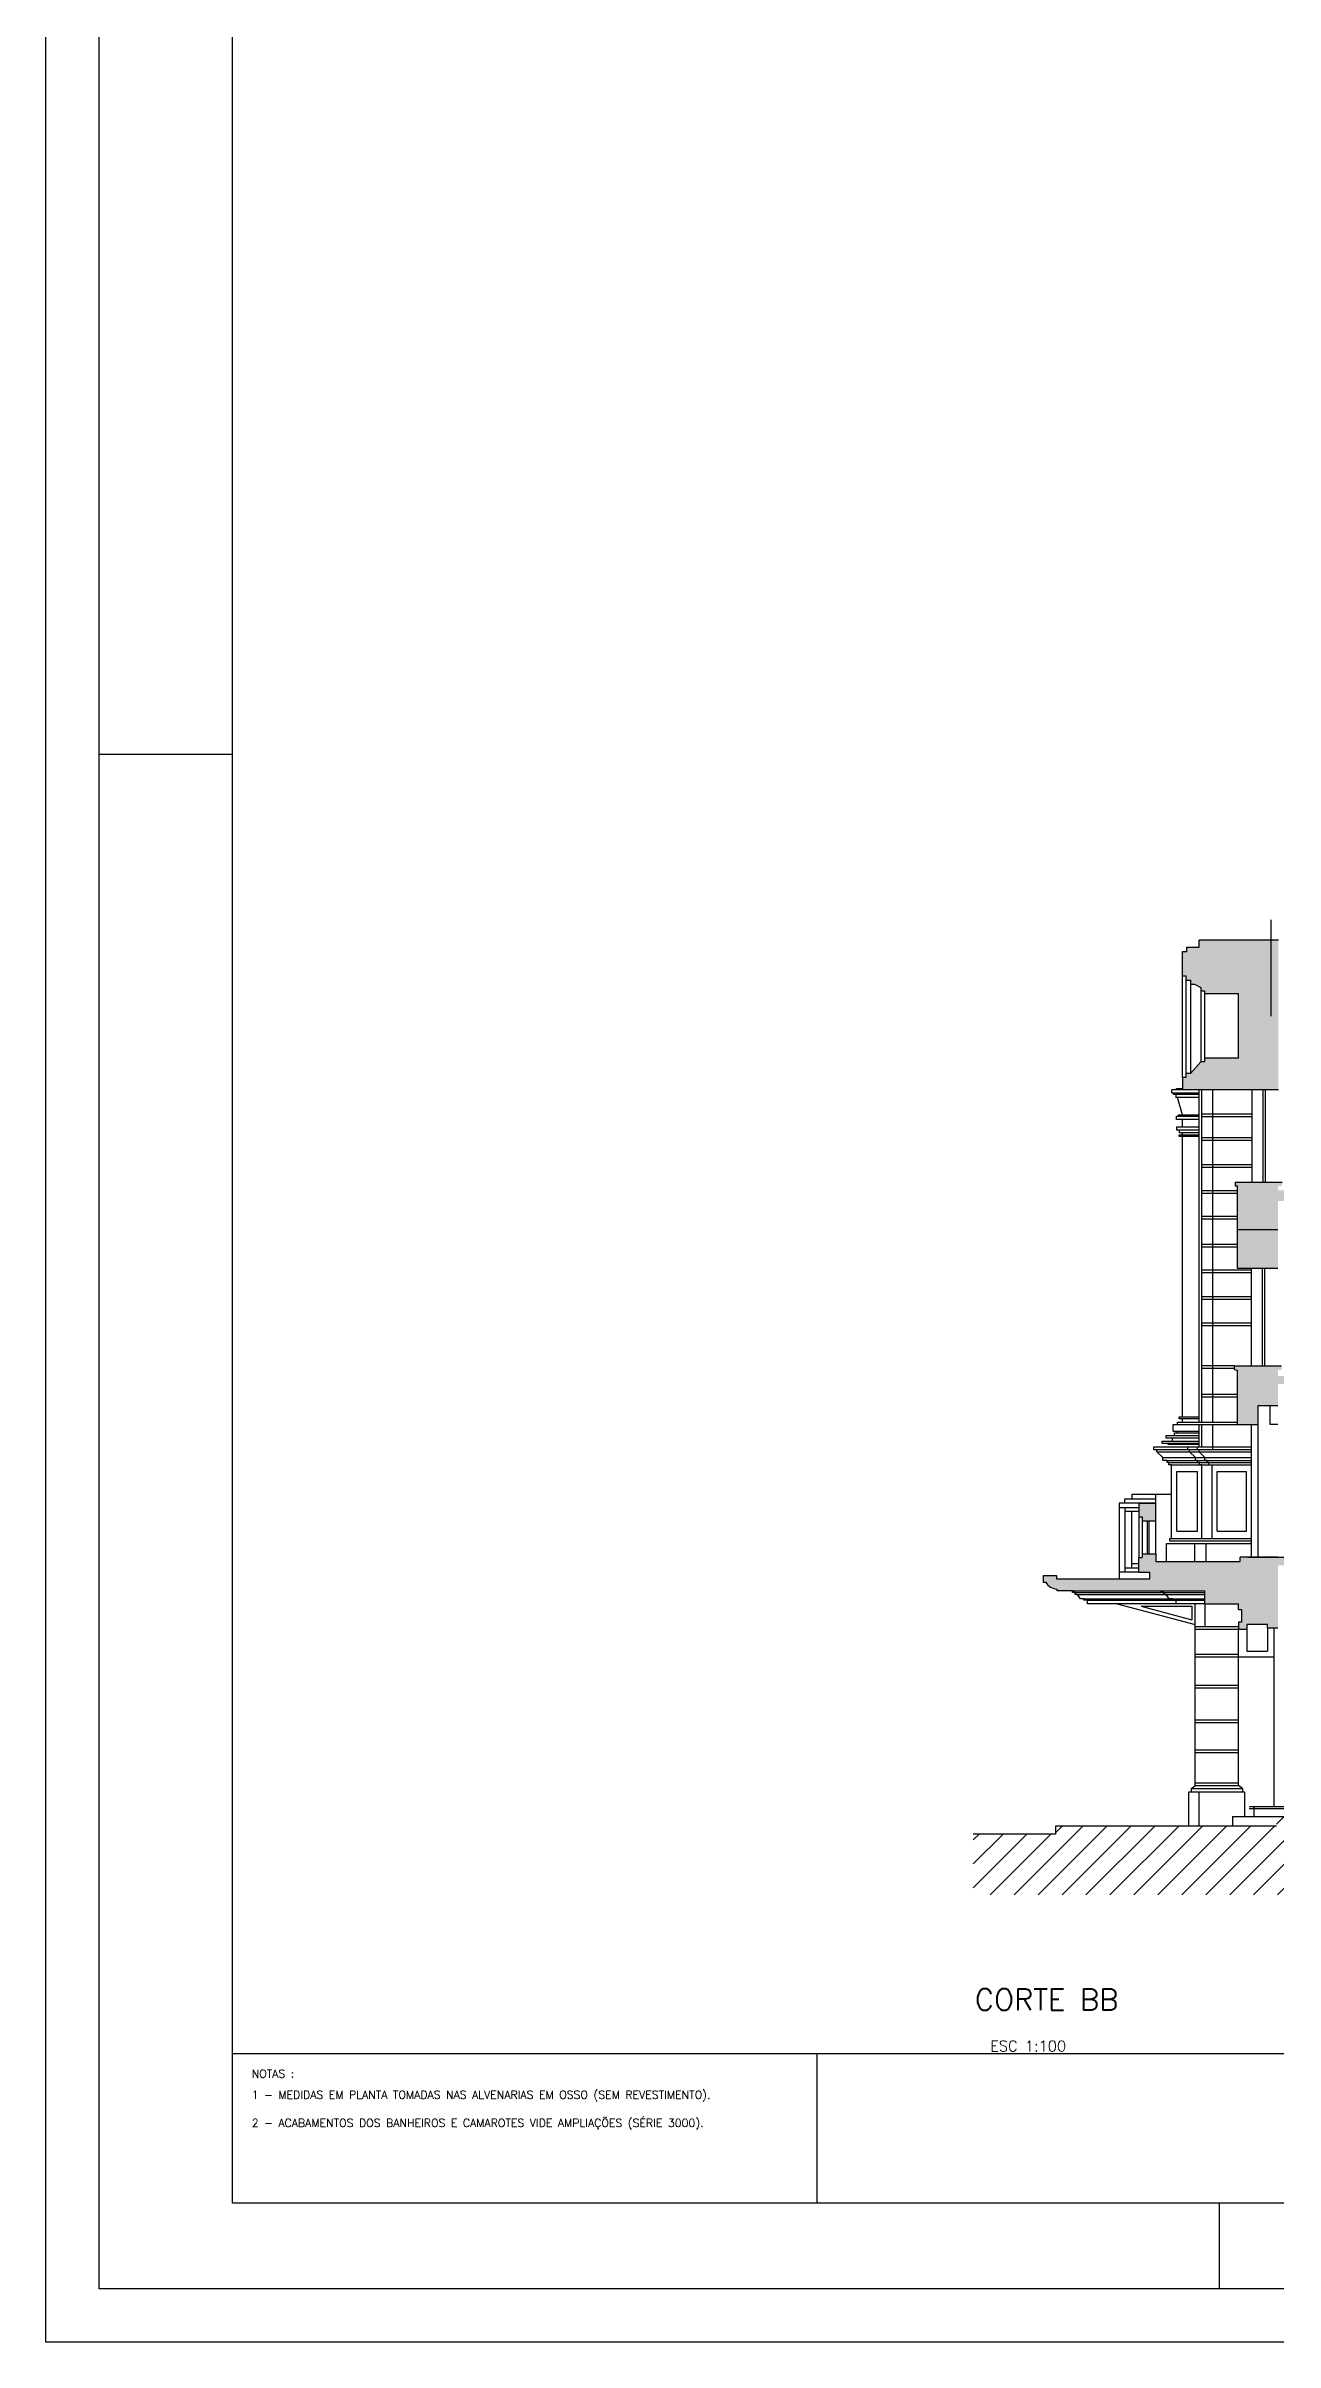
# Model space of a CAD drawing. Extents: x -14 to 107, y -33 to 53.
# Drawn here: x -13.7 to 9.35, y -33.29 to 9.76 of the extents above; entities that cross this region are included whole.
import ezdxf

# ---------------------------------------------------------------- set-up
doc = ezdxf.new("R2010")
doc.units = 0
doc.header["$LTSCALE"] = 1.5
doc.header["$MEASUREMENT"] = 0
for name, color, linetype in [('7', 7, 'CONTINUOUS'), ('A-ESTRUTURA', 4, 'CONTINUOUS'), ('A-HACHURA', 1, 'CONTINUOUS'), ('AUX', 6, 'CONTINUOUS'), ('EXISTENTE', 7, 'CONTINUOUS'), ('N-LNHVISTA', 2, 'CONTINUOUS'), ('N-TEXTO', 2, 'CONTINUOUS'), ('SOLID', 253, 'CONTINUOUS'), ('T-FOLHA', 7, 'CONTINUOUS')]:
    doc.layers.add(name, color=color, linetype=linetype)
doc.styles.add('REGUA-080', font='simplex', dxfattribs={"height": 0.15})
doc.styles.add('ROMANS', font='romans')

# ---------------------------------------------------------------- blocks, each defined once
blk = doc.blocks.new('N-1701')
at = {"layer": 'N-TEXTO', "color": 4, "style": 'ROMANS'}
blk.add_attdef('TITULO', (0, 0), '', height=0.004, dxfattribs=at)

msp = doc.modelspace()

# ---------------------------------------------------------------- hatches: boundary and pattern name
at = {"layer": 'A-HACHURA'}
h = msp.add_hatch(dxfattribs=at)
h.set_pattern_fill('ANSI31', color=256, scale=0.1, style=0)
h.set_pattern_definition([(45, (7.37518, -43.08307), (-0.2245064, 0.2245064), [])])
h.paths.add_polyline_path([(22.173, -23.432), (9.371, -23.432), (9.371, -23.612), (5.357, -23.612), (5.231, -23.739), (5.231, -23.762), (3.685, -23.762), (3.685, -24.901), (22.173, -24.901)])
at = {"layer": 'SOLID'}
for points in [[(9.41, -7.002), (7.925, -7.002), (7.925, -7.137), (7.69, -7.137), (7.69, -7.215), (7.608, -7.215), (7.608, -7.669), (7.674, -7.669), (7.674, -7.753), (7.758, -7.753), (7.758, -7.826), (7.836, -7.826), (7.956, -7.893), (7.956, -7.956), (8.024, -7.956), (8.024, -8.007), (8.66, -8.007), (8.66, -9.217), (8.024, -9.217), (8.024, -9.287), (7.956, -9.287), (7.758, -9.501), (7.674, -9.501), (7.674, -9.579), (7.608, -9.579), (7.608, -9.812), (9.41, -9.812)], [(9.398, -12.425), (8.642, -12.425), (8.642, -13.16), (9.398, -13.16)]]:
    msp.add_hatch(color=256, dxfattribs=at).paths.add_polyline_path(points)
h = msp.add_hatch(color=256, dxfattribs=at)
h.paths.add_polyline_path([(10.345, -12.12), (10.345, -11.694), (9.398, -11.694), (9.398, -11.612), (9.478, -11.612), (9.478, -11.54), (8.597, -11.54), (8.597, -11.612), (8.642, -11.612), (8.642, -12.425), (9.398, -12.425), (9.398, -11.894), (10.145, -11.894), (10.145, -12.694), (10.345, -12.694), (10.345, -12.225), (13.442, -13.21), (13.442, -15.172), (9.398, -15.172), (9.398, -15.069), (9.467, -15.053), (9.467, -14.981), (8.584, -14.981), (8.579, -14.981), (8.579, -15.053), (8.639, -15.067), (8.639, -16.089), (9.026, -16.089), (9.026, -15.73), (9.398, -15.73), (9.398, -15.322), (11.603, -15.322), (11.603, -15.972), (11.903, -15.972), (11.903, -15.322), (13.392, -15.322), (13.392, -15.872), (13.692, -15.872), (13.692, -15.172), (13.642, -15.172), (13.642, -13.274), (13.672, -13.178)])
h.paths.add_polyline_path([(11.513, -14.66), (12.594, -14.66), (12.594, -14.303), (11.513, -14.303)], flags=25)
h = msp.add_hatch(color=256, dxfattribs=at)
h.paths.add_polyline_path([(7.11, -17.556), (6.792, -17.556), (6.792, -17.816), (6.812, -17.816), (6.851, -17.816), (6.851, -17.889), (7.11, -17.889)])
h.paths.add_polyline_path([(9.398, -18.722), (11.386, -18.722), (11.386, -19.202), (11.686, -19.202), (11.686, -18.722), (12.186, -18.722), (12.186, -18.572), (8.833, -18.572), (8.689, -18.572), (8.689, -18.655), (7.11, -18.655), (7.11, -18.506), (6.851, -18.506), (6.851, -18.577), (6.792, -18.577), (6.792, -18.855), (7, -18.855), (7, -18.98), (5.251, -18.98), (5.251, -18.914), (5.004, -18.914), (5.004, -19.043), (5.049, -19.043, 0.275907), (5.259, -19.168), (5.259, -19.2), (5.547, -19.2), (8.027, -19.2), (8.027, -19.443), (8.658, -19.443), (8.658, -19.553), (8.714, -19.553), (8.714, -19.788), (8.658, -19.788), (8.658, -19.924), (8.815, -19.924), (8.815, -19.836), (9.203, -19.836), (9.203, -19.901), (9.398, -19.901)])

# ---------------------------------------------------------------- linework, layer by layer
at = {"layer": '7', "color": 82, "linetype": 'CONTINUOUS'}
for p, q in [((105.201, -27.883), (-10.199, -27.883)), ((73.887, -27.883), (-10.199, -27.883)), ((0.754, -27.883), (0.754, -30.683))]:
    msp.add_line(p, q, dxfattribs=at)
at = {"layer": 'A-ESTRUTURA'}
for p, q in [((7.608, -7.215), (7.69, -7.215)), ((7.608, -7.669), (7.608, -7.215)), ((7.69, -7.215), (7.69, -7.137)), ((7.69, -7.137), (7.925, -7.137)), ((9.41, -7.002), (7.925, -7.002)), ((7.925, -7.137), (7.925, -7.002)), ((7.608, -7.669), (7.674, -7.669)), ((7.674, -7.669), (7.674, -7.753)), ((7.674, -7.753), (7.758, -7.753)), ((7.758, -7.753), (7.758, -7.826)), ((7.758, -7.826), (7.836, -7.826)), ((7.836, -7.826), (7.956, -7.893)), ((7.956, -7.893), (7.956, -7.956)), ((7.956, -7.956), (8.024, -7.956)), ((8.024, -7.956), (8.024, -8.007)), ((8.66, -8.007), (8.024, -8.007)), ((8.66, -9.217), (8.66, -8.007)), ((7.956, -9.287), (7.758, -9.501)), ((8.024, -9.287), (7.956, -9.287)), ((8.66, -9.217), (8.024, -9.217)), ((8.024, -9.217), (8.024, -9.287)), ((7.674, -9.579), (7.608, -9.579)), ((7.608, -9.579), (7.608, -9.812)), ((9.41, -9.812), (7.608, -9.812)), ((7.674, -9.501), (7.674, -9.579)), ((7.758, -9.501), (7.68, -9.501)), ((8.597, -11.54), (9.478, -11.54)), ((8.597, -11.54), (8.597, -11.612)), ((8.597, -11.612), (8.642, -11.612)), ((8.642, -13.16), (8.642, -11.612)), ((8.642, -12.425), (9.398, -12.425)), ((9.398, -13.16), (8.642, -13.16)), ((8.579, -14.981), (8.579, -15.053)), ((8.579, -15.053), (8.639, -15.067)), ((8.584, -14.981), (9.467, -14.981)), ((8.639, -16.089), (8.639, -15.067)), ((9.026, -15.73), (9.398, -15.73)), ((9.026, -16.089), (9.026, -15.73)), ((9.026, -16.089), (8.639, -16.089)), ((6.792, -17.556), (6.792, -17.816)), ((6.792, -17.556), (7.11, -17.556)), ((6.792, -17.816), (6.812, -17.816)), ((6.812, -17.816), (6.851, -17.816)), ((6.851, -17.816), (6.851, -17.889)), ((6.851, -17.889), (7.11, -17.889)), ((6.851, -18.506), (7.11, -18.506)), ((6.851, -18.506), (6.851, -18.577)), ((7.11, -18.506), (7.11, -18.655)), ((5.004, -19.043), (5.004, -18.914)), ((5.004, -18.914), (5.251, -18.914)), ((5.251, -18.914), (5.251, -18.98)), ((6.792, -18.855), (6.792, -18.577)), ((6.792, -18.577), (6.851, -18.577)), ((6.792, -18.855), (7, -18.855)), ((7, -18.98), (7, -18.855)), ((7.11, -18.655), (8.689, -18.655)), ((8.689, -18.655), (8.689, -18.572)), ((9.398, -18.572), (8.689, -18.572)), ((8.833, -18.572), (12.186, -18.572)), ((5.049, -19.043), (5.004, -19.043)), ((5.251, -18.98), (7, -18.98)), ((5.259, -19.2), (5.259, -19.168)), ((5.547, -19.2), (5.259, -19.2)), ((5.547, -19.2), (8.027, -19.2)), ((8.027, -19.443), (8.027, -19.2)), ((8.027, -19.443), (8.658, -19.443)), ((8.658, -19.553), (8.658, -19.443)), ((8.658, -19.553), (8.714, -19.553)), ((8.714, -19.788), (8.658, -19.788)), ((8.658, -19.788), (8.658, -19.924)), ((8.714, -19.553), (8.714, -19.788)), ((8.658, -19.924), (8.815, -19.924)), ((9.203, -19.836), (8.815, -19.836)), ((8.815, -19.836), (8.815, -19.924)), ((9.203, -19.901), (9.203, -19.836)), ((9.398, -19.901), (9.203, -19.901)), ((8.545, -23.432), (8.945, -23.432)), ((8.545, -23.432), (8.545, -23.612)), ((8.859, -23.282), (22.173, -23.282)), ((8.945, -23.252), (8.945, -23.432)), ((9.371, -23.252), (8.945, -23.252))]:
    msp.add_line(p, q, dxfattribs=at)
at = {"layer": 'A-ESTRUTURA', "color": 7}
msp.add_line((5.547, -19.236), (5.547, -19.2), dxfattribs=at)
at = {"layer": 'A-ESTRUTURA', "color": 5}
for p, q in [((9.371, -23.612), (5.231, -23.612)), ((5.231, -23.612), (5.231, -23.762)), ((8.859, -23.432), (31.353, -23.432)), ((5.231, -23.762), (3.685, -23.762))]:
    msp.add_line(p, q, dxfattribs=at)
at = {"layer": 'A-ESTRUTURA'}
msp.add_arc((5.259, -18.93), 0.238, 208.3018, 270, dxfattribs=at)
at = {"layer": 'A-HACHURA'}
msp.add_line((5.231, -23.739), (5.357, -23.612), dxfattribs=at)
at = {"layer": 'EXISTENTE'}
msp.add_line((9.275, -8.427), (9.275, -6.619), dxfattribs=at)
at = {"layer": 'N-LNHVISTA', "color": 7}
for p, q in [((7.608, -9.579), (7.608, -7.669)), ((7.674, -7.753), (7.674, -9.501)), ((7.758, -7.826), (7.758, -9.501)), ((7.956, -7.956), (7.956, -9.287)), ((8.024, -8.007), (8.024, -9.217)), ((7.411, -9.868), (7.411, -9.812)), ((7.608, -9.812), (7.411, -9.812)), ((7.411, -9.868), (7.922, -9.868)), ((7.444, -9.896), (7.444, -9.868)), ((7.922, -9.896), (7.444, -9.896)), ((7.489, -9.952), (7.489, -9.896)), ((7.499, -9.814), (7.499, -9.782)), ((7.499, -9.782), (7.608, -9.782)), ((7.922, -9.95), (7.479, -9.95)), ((7.5, -10.366), (7.5, -10.302)), ((7.5, -10.302), (7.922, -10.302)), ((7.608, -10.276), (7.516, -9.95)), ((7.536, -10.302), (7.536, -10.276)), ((7.536, -10.276), (7.922, -10.276)), ((7.922, -10.366), (7.5, -10.366)), ((7.507, -10.566), (7.507, -10.502)), ((7.507, -10.502), (7.922, -10.502)), ((7.922, -10.566), (7.507, -10.566)), ((7.548, -10.682), (7.548, -10.653)), ((7.548, -10.653), (7.922, -10.653)), ((7.922, -10.682), (7.548, -10.682)), ((7.552, -10.615), (7.552, -10.566)), ((7.922, -10.615), (7.552, -10.615)), ((7.608, -10.502), (7.608, -10.366)), ((7.301, -16.343), (7.301, -16.292)), ((7.301, -16.292), (7.922, -16.292)), ((7.922, -16.343), (7.301, -16.343)), ((7.421, -16.396), (7.421, -16.343)), ((7.458, -16.292), (7.458, -16.241)), ((7.458, -16.241), (7.922, -16.241)), ((7.509, -16.241), (7.509, -16.211)), ((7.514, -16.082), (7.514, -16.043)), ((7.514, -16.043), (8.639, -16.043)), ((7.55, -15.976), (7.55, -15.942)), ((7.55, -15.942), (7.922, -15.942)), ((7.922, -15.976), (7.55, -15.976)), ((7.07, -16.556), (7.07, -16.502)), ((7.07, -16.502), (8.903, -16.502)), ((8.903, -16.556), (7.07, -16.556)), ((7.131, -16.599), (7.131, -16.556)), ((7.24, -16.703), (7.131, -16.599)), ((7.131, -16.599), (8.903, -16.599)), ((7.227, -16.437), (7.227, -16.396)), ((7.227, -16.396), (7.922, -16.396)), ((7.922, -16.437), (7.227, -16.437)), ((7.24, -16.76), (7.24, -16.703)), ((7.24, -16.703), (8.903, -16.703)), ((7.323, -16.76), (7.24, -16.76)), ((7.323, -16.797), (7.323, -16.76)), ((7.323, -16.76), (8.903, -16.76)), ((7.341, -16.46), (7.341, -16.437)), ((7.922, -16.46), (7.341, -16.46)), ((7.712, -16.556), (7.712, -16.502)), ((7.744, -16.599), (7.744, -16.556)), ((7.853, -16.703), (7.744, -16.599)), ((7.853, -16.76), (7.853, -16.703)), ((7.892, -16.76), (7.853, -16.76)), ((7.89, -16.556), (7.89, -16.502)), ((7.892, -16.797), (7.892, -16.76)), ((7.922, -16.599), (7.922, -16.556)), ((8.031, -16.703), (7.922, -16.599)), ((8.031, -16.76), (8.031, -16.703)), ((8.07, -16.76), (8.031, -16.76)), ((8.07, -16.797), (8.07, -16.76)), ((7.357, -16.797), (7.323, -16.797)), ((7.357, -16.843), (7.357, -16.797)), ((7.357, -16.797), (8.903, -16.797)), ((7.403, -16.843), (7.357, -16.843)), ((7.403, -16.843), (8.903, -16.843)), ((7.926, -16.797), (7.892, -16.797)), ((7.926, -16.843), (7.926, -16.797)), ((7.972, -16.843), (7.926, -16.843)), ((8.104, -16.797), (8.07, -16.797)), ((8.104, -16.843), (8.104, -16.797)), ((5.596, -19.236), (5.547, -19.236)), ((5.596, -19.273), (5.596, -19.236)), ((5.596, -19.236), (8.027, -19.236)), ((5.639, -19.273), (5.596, -19.273)), ((5.697, -19.351), (5.639, -19.273)), ((5.639, -19.273), (8.027, -19.273)), ((5.758, -19.351), (5.697, -19.351)), ((5.758, -19.38), (5.758, -19.351)), ((5.758, -19.351), (8.027, -19.351)), ((7.212, -19.236), (7.212, -19.2)), ((7.261, -19.236), (7.212, -19.236)), ((7.261, -19.273), (7.261, -19.236)), ((7.304, -19.273), (7.261, -19.273)), ((7.362, -19.351), (7.304, -19.273)), ((7.423, -19.351), (7.362, -19.351)), ((7.423, -19.38), (7.423, -19.351)), ((5.827, -19.38), (5.758, -19.38)), ((5.758, -19.38), (5.758, -19.38)), ((5.827, -19.443), (5.827, -19.38)), ((5.827, -19.38), (8.027, -19.38)), ((8.027, -19.443), (5.827, -19.443)), ((6.387, -19.443), (7.847, -19.834)), ((6.834, -19.492), (7.788, -19.492)), ((6.834, -19.492), (7.788, -19.747)), ((7.492, -19.38), (7.423, -19.38)), ((7.423, -19.38), (7.423, -19.38)), ((7.492, -19.443), (7.492, -19.38)), ((7.788, -19.492), (7.788, -19.747)), ((22.173, -23.252), (8.859, -23.252))]:
    msp.add_line(p, q, dxfattribs=at)
at = {"layer": 'N-LNHVISTA'}
for p, q in [((7.922, -16.043), (7.922, -9.812)), ((7.97, -16.043), (7.97, -9.812)), ((8.182, -16.043), (8.182, -9.812)), ((8.919, -11.54), (8.919, -9.812)), ((8.919, -11.54), (8.919, -9.812)), ((9.122, -11.54), (9.122, -9.812)), ((9.167, -11.54), (9.167, -9.812)), ((7.608, -15.942), (7.608, -10.615)), ((8.907, -14.981), (8.907, -13.16)), ((9.109, -14.981), (9.109, -13.16)), ((9.154, -14.981), (9.154, -13.16)), ((9.026, -18.572), (9.026, -15.769)), ((9.251, -16.081), (9.251, -15.73)), ((7.433, -16.211), (7.433, -16.082)), ((7.433, -16.082), (8.639, -16.082)), ((7.433, -16.211), (7.922, -16.211)), ((7.608, -16.043), (7.608, -15.976)), ((7.922, -16.502), (7.922, -16.082)), ((7.97, -16.502), (7.97, -16.082)), ((8.182, -16.556), (8.182, -16.082)), ((8.903, -18.572), (8.903, -16.089)), ((9.398, -16.081), (9.251, -16.081)), ((7.403, -18.22), (7.403, -16.843)), ((7.505, -18.081), (7.505, -16.966)), ((7.505, -16.966), (7.891, -16.966)), ((7.891, -18.081), (7.891, -16.966)), ((7.972, -18.22), (7.972, -16.843)), ((8.164, -18.22), (8.164, -16.843)), ((8.262, -18.081), (8.262, -16.966)), ((8.262, -16.966), (8.81, -16.966)), ((8.81, -18.081), (8.81, -16.966)), ((7.11, -17.556), (6.424, -17.556)), ((6.424, -17.556), (6.424, -18.98)), ((6.424, -17.642), (6.792, -17.642)), ((7.11, -17.485), (6.524, -17.485)), ((6.524, -17.485), (6.524, -17.556)), ((6.527, -17.642), (6.527, -18.855)), ((7.412, -17.398), (6.66, -17.398)), ((6.66, -17.398), (6.66, -17.485)), ((7.11, -18.506), (7.11, -17.398)), ((6.527, -17.708), (6.792, -17.708)), ((6.66, -18.776), (6.66, -17.71)), ((6.792, -17.816), (6.792, -18.577)), ((6.851, -17.889), (6.851, -18.506)), ((6.948, -17.889), (6.948, -18.506)), ((6.978, -17.889), (6.978, -18.506)), ((8.897, -18.32), (7.302, -18.32)), ((7.302, -18.32), (7.302, -18.655)), ((7.372, -18.274), (7.372, -18.22)), ((7.372, -18.22), (8.903, -18.22)), ((8.903, -18.274), (7.372, -18.274)), ((7.505, -18.081), (7.891, -18.081)), ((7.838, -18.32), (7.838, -18.655)), ((8.049, -18.32), (8.049, -18.655)), ((8.262, -18.081), (8.81, -18.081)), ((6.792, -18.855), (6.424, -18.855)), ((6.792, -18.776), (6.527, -18.776)), ((6.792, -18.696), (6.653, -18.696)), ((7.847, -22.855), (7.847, -19.443)), ((8.027, -19.443), (8.027, -19.874)), ((8.658, -22.855), (8.658, -19.924)), ((8.815, -19.924), (8.815, -20.334)), ((9.203, -19.901), (9.203, -20.334)), ((9.321, -19.901), (9.321, -23.252)), ((8.658, -20.441), (9.321, -20.441)), ((8.815, -20.334), (9.203, -20.334)), ((7.731, -23.612), (7.731, -22.971)), ((7.78, -22.906), (7.847, -22.855)), ((7.78, -22.971), (7.78, -22.906)), ((7.921, -23.612), (7.921, -22.971)), ((8.733, -22.906), (8.658, -22.855)), ((8.733, -22.906), (8.733, -22.971)), ((8.773, -22.971), (8.773, -23.432))]:
    msp.add_line(p, q, dxfattribs=at)
at = {"layer": 'N-LNHVISTA', "color": 1}
for p, q in [((8.907, -10.265), (7.97, -10.265)), ((8.907, -10.315), (7.97, -10.315)), ((8.907, -10.706), (7.97, -10.706)), ((8.907, -10.756), (7.97, -10.756)), ((8.907, -11.213), (7.97, -11.213)), ((8.907, -11.263), (7.97, -11.263)), ((8.642, -11.704), (7.97, -11.704)), ((8.642, -11.754), (7.97, -11.754)), ((8.642, -12.181), (7.97, -12.181)), ((8.642, -12.231), (7.97, -12.231)), ((8.642, -12.707), (7.97, -12.707)), ((8.642, -12.757), (7.97, -12.757)), ((8.907, -13.188), (7.97, -13.188)), ((8.907, -13.238), (7.97, -13.238)), ((8.907, -13.69), (7.97, -13.69)), ((8.907, -13.74), (7.97, -13.74)), ((8.907, -14.181), (7.97, -14.181)), ((8.907, -14.231), (7.97, -14.231)), ((8.584, -14.981), (7.97, -14.981)), ((8.579, -15.031), (7.97, -15.031)), ((8.639, -15.52), (7.97, -15.52)), ((8.639, -15.57), (7.97, -15.57)), ((7.847, -19.874), (8.658, -19.874)), ((7.847, -19.874), (8.658, -19.874)), ((7.847, -19.924), (8.658, -19.924)), ((7.847, -19.924), (8.658, -19.924)), ((7.847, -20.391), (8.658, -20.391)), ((7.847, -20.391), (8.658, -20.391)), ((7.847, -20.441), (8.658, -20.441)), ((7.847, -20.441), (8.658, -20.441)), ((7.847, -20.971), (8.658, -20.971)), ((7.847, -21.021), (8.658, -21.021)), ((7.847, -21.62), (8.658, -21.62)), ((7.847, -21.67), (8.658, -21.67)), ((7.847, -22.182), (8.658, -22.182)), ((7.847, -22.232), (8.658, -22.232)), ((7.847, -22.805), (8.658, -22.805)), ((7.731, -22.971), (8.773, -22.971)), ((7.78, -22.906), (8.733, -22.906)), ((7.847, -22.855), (8.658, -22.855)), ((7.847, -22.855), (8.658, -22.855))]:
    msp.add_line(p, q, dxfattribs=at)
at = {"layer": 'T-FOLHA', "color": 1}
msp.add_lwpolyline([(-13.699, -33.287), (-13.699, 52.813), (107.201, 52.813), (107.201, -33.287)], close=True, dxfattribs=at)
at = {"layer": 'T-FOLHA', "color": 2}
msp.add_lwpolyline([(-12.699, -32.287), (-12.699, 51.813), (106.201, 51.813), (106.201, -32.287)], close=True, dxfattribs=at)
at = {"layer": 'T-FOLHA', "color": 3}
msp.add_lwpolyline([(-10.199, 50.491), (105.201, 50.491), (105.201, -30.683), (-10.199, -30.683), (-10.199, 50.491)], dxfattribs=at)
at = {"layer": 'T-FOLHA', "color": 2}
for points in [[(-12.699, -3.513), (-10.199, -3.513)], [(8.301, -32.287), (8.301, -30.683)]]:
    msp.add_lwpolyline(points, dxfattribs=at)

# ---------------------------------------------------------------- block references
at = {"layer": 'AUX', "xscale": 100, "yscale": 100, "zscale": 100}
msp.add_blockref('N-1701', (3.716, -27.067), dxfattribs=at).add_auto_attribs({'TITULO': 'CORTE BB'})

# ---------------------------------------------------------------- texts
at = {"layer": 'N-TEXTO', "color": 2, "style": 'REGUA-080'}
msp.add_text('ESC 1:100', height=0.2, dxfattribs=at).set_placement((4.005, -27.837))
at = {"layer": 'T-FOLHA', "color": 2, "style": 'REGUA-080'}
for s, p in [('NOTAS :', (-9.842, -28.33)), ('1 - MEDIDAS EM PLANTA TOMADAS NAS ALVENARIAS EM OSSO (SEM REVESTIMENTO).', (-9.842, -28.726))]:
    msp.add_text(s, height=0.15, dxfattribs=at).set_placement(p)
at = {"layer": 'T-FOLHA', "color": 3, "style": 'REGUA-080'}
msp.add_text('2 - ACABAMENTOS DOS BANHEIROS E CAMAROTES VIDE AMPLIAÇÕES (SÉRIE 3000).', height=0.15, dxfattribs=at).set_placement((-9.842, -29.253))

doc.saveas('drawing.dxf')
